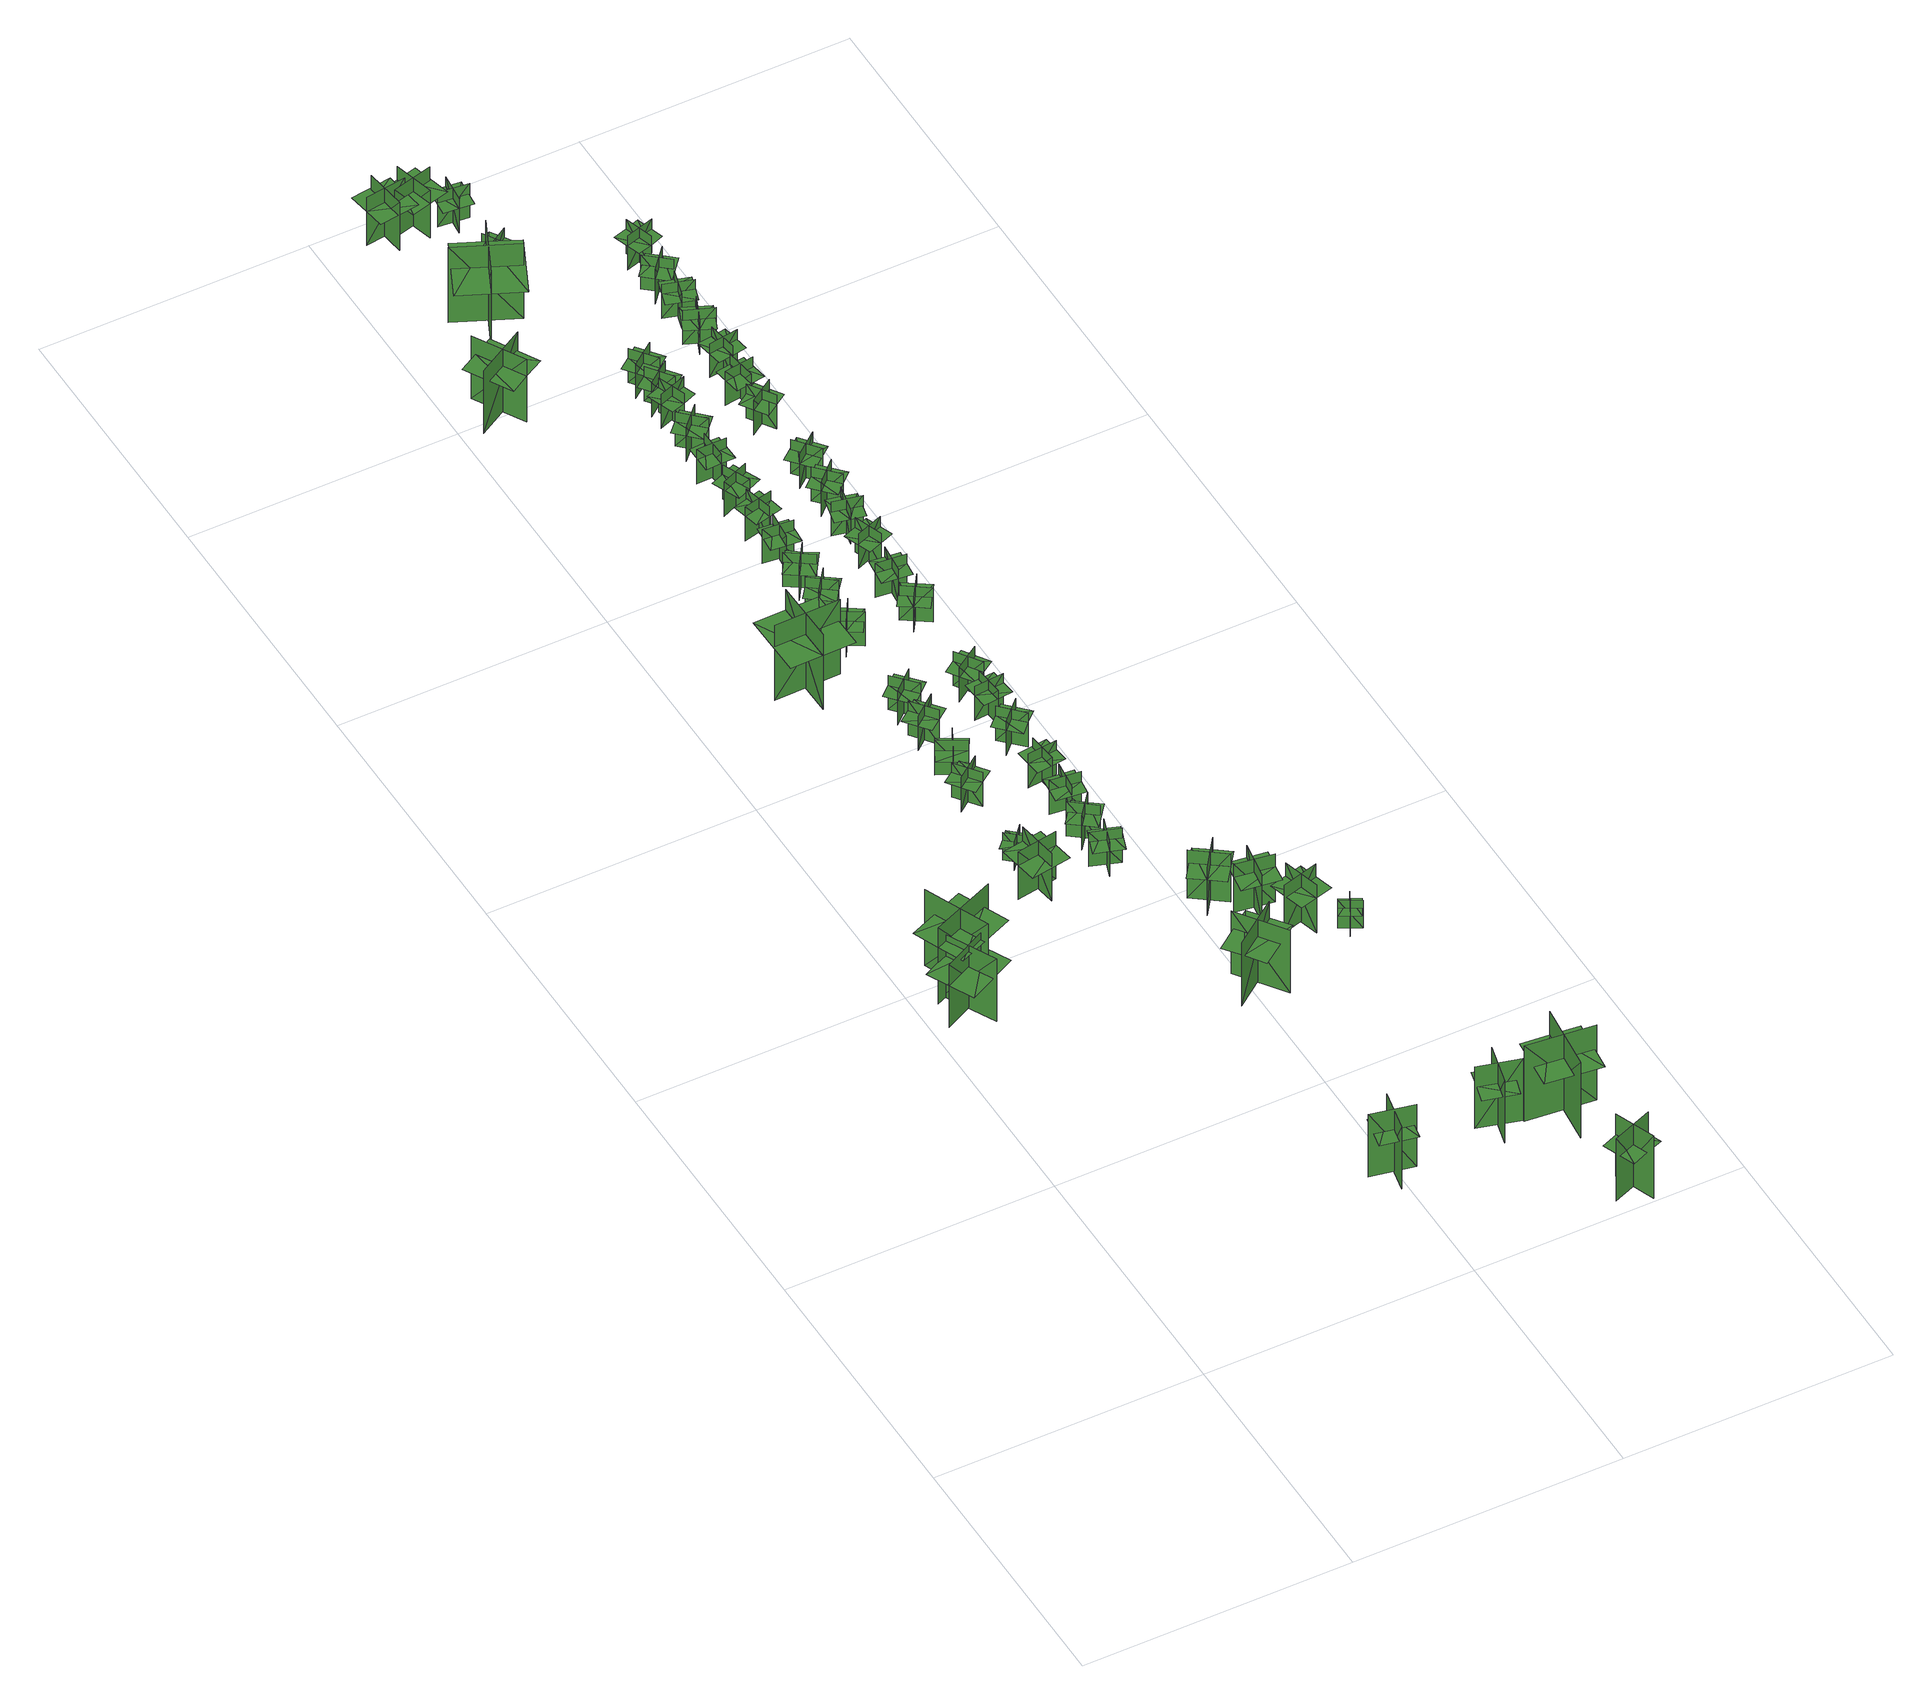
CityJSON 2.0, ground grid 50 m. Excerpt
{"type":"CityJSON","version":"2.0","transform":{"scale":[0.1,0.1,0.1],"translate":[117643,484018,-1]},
"CityObjects":{
"tree1":{"type":"SolitaryVegetationObject","geometry":[{"type":"MultiSurface","lod":"1","boundaries":[[[0,1,2]],[[0,2,3]],[[4,5,6]],[[4,6,7]],[[8,9,10]],[[8,10,11]],[[8,9,12]],[[8,12,13]]]}]},
"tree2":{"type":"SolitaryVegetationObject","geometry":[{"type":"MultiSurface","lod":"1","boundaries":[[[14,15,16]],[[14,16,17]],[[18,19,20]],[[18,20,21]],[[22,23,24]],[[22,24,25]],[[22,26,27]],[[22,27,23]]]}]},
"tree3":{"type":"SolitaryVegetationObject","geometry":[{"type":"MultiSurface","lod":"1","boundaries":[[[28,29,30]],[[28,30,31]],[[32,33,34]],[[32,34,35]],[[36,37,38]],[[36,38,39]],[[36,39,40]],[[36,40,41]]]}]},
"tree4":{"type":"SolitaryVegetationObject","geometry":[{"type":"MultiSurface","lod":"1","boundaries":[[[42,43,44]],[[42,44,45]],[[46,47,48]],[[46,48,49]],[[50,51,52]],[[50,52,53]],[[50,53,54]],[[50,54,55]]]}]},
"tree5":{"type":"SolitaryVegetationObject","geometry":[{"type":"MultiSurface","lod":"1","boundaries":[[[56,57,58]],[[56,58,59]],[[60,61,62]],[[60,62,63]],[[64,65,66]],[[64,66,67]],[[64,67,68]],[[64,68,69]]]}]},
"tree6":{"type":"SolitaryVegetationObject","geometry":[{"type":"MultiSurface","lod":"1","boundaries":[[[70,71,72]],[[70,72,73]],[[74,75,76]],[[74,76,77]],[[78,79,80]],[[78,80,81]],[[78,81,82]],[[78,82,83]]]}]},
"tree7":{"type":"SolitaryVegetationObject","geometry":[{"type":"MultiSurface","lod":"1","boundaries":[[[84,85,86]],[[84,86,87]],[[88,89,90]],[[88,90,91]],[[92,93,94]],[[92,94,95]],[[92,95,96]],[[92,96,97]]]}]},
"tree8":{"type":"SolitaryVegetationObject","geometry":[{"type":"MultiSurface","lod":"1","boundaries":[[[98,99,100]],[[98,100,101]],[[102,103,104]],[[102,104,105]],[[106,107,108]],[[106,108,109]],[[106,109,110]],[[106,110,111]]]}]},
"tree9":{"type":"SolitaryVegetationObject","geometry":[{"type":"MultiSurface","lod":"1","boundaries":[[[112,113,114]],[[112,114,115]],[[116,117,118]],[[116,118,119]],[[120,121,122]],[[120,122,123]],[[120,124,125]],[[120,125,121]]]}]},
"tree10":{"type":"SolitaryVegetationObject","geometry":[{"type":"MultiSurface","lod":"1","boundaries":[[[126,127,128]],[[126,128,129]],[[130,131,132]],[[130,132,133]],[[134,135,136]],[[134,136,137]],[[134,137,138]],[[134,138,139]]]}]},
"tree11":{"type":"SolitaryVegetationObject","geometry":[{"type":"MultiSurface","lod":"1","boundaries":[[[140,141,142]],[[140,142,143]],[[144,145,146]],[[144,146,147]],[[148,149,150]],[[148,150,151]],[[148,151,152]],[[148,152,153]]]}]},
"tree12":{"type":"SolitaryVegetationObject","geometry":[{"type":"MultiSurface","lod":"1","boundaries":[[[154,155,156]],[[154,156,157]],[[158,159,160]],[[158,160,161]],[[162,163,164]],[[162,164,165]],[[162,165,166]],[[162,166,167]]]}]},
"tree13":{"type":"SolitaryVegetationObject","geometry":[{"type":"MultiSurface","lod":"1","boundaries":[[[168,169,170]],[[168,170,171]],[[172,173,174]],[[172,174,175]],[[176,177,178]],[[176,178,179]],[[176,179,180]],[[176,180,181]]]}]},
"tree14":{"type":"SolitaryVegetationObject","geometry":[{"type":"MultiSurface","lod":"1","boundaries":[[[182,183,184]],[[182,184,185]],[[186,187,188]],[[186,188,189]],[[190,191,192]],[[190,192,193]],[[190,193,194]],[[190,194,195]]]}]},
"tree15":{"type":"SolitaryVegetationObject","geometry":[{"type":"MultiSurface","lod":"1","boundaries":[[[196,197,198]],[[196,198,199]],[[200,201,202]],[[200,202,203]],[[204,205,206]],[[204,206,207]],[[204,207,208]],[[204,208,209]]]}]},
"tree16":{"type":"SolitaryVegetationObject","geometry":[{"type":"MultiSurface","lod":"1","boundaries":[[[210,211,212]],[[210,212,213]],[[214,215,216]],[[214,216,217]],[[218,219,220]],[[218,220,221]],[[218,221,222]],[[218,222,223]]]}]},
"tree17":{"type":"SolitaryVegetationObject","geometry":[{"type":"MultiSurface","lod":"1","boundaries":[[[224,225,226]],[[224,226,227]],[[228,229,230]],[[228,230,231]],[[232,233,234]],[[232,234,235]],[[232,235,236]],[[232,236,237]]]}]},
"tree18":{"type":"SolitaryVegetationObject","geometry":[{"type":"MultiSurface","lod":"1","boundaries":[[[238,239,240]],[[238,240,241]],[[242,243,244]],[[242,244,245]],[[246,247,248]],[[246,248,249]],[[246,249,250]],[[246,250,251]]]}]},
"tree19":{"type":"SolitaryVegetationObject","geometry":[{"type":"MultiSurface","lod":"1","boundaries":[[[252,253,254]],[[252,254,255]],[[256,257,258]],[[256,258,259]],[[260,261,262]],[[260,262,263]],[[260,264,265]],[[260,265,261]]]}]},
"tree20":{"type":"SolitaryVegetationObject","geometry":[{"type":"MultiSurface","lod":"1","boundaries":[[[266,267,268]],[[266,268,269]],[[270,271,272]],[[270,272,273]],[[274,275,276]],[[274,276,277]],[[274,277,278]],[[274,278,279]]]}]},
"tree21":{"type":"SolitaryVegetationObject","geometry":[{"type":"MultiSurface","lod":"1","boundaries":[[[280,281,282]],[[280,282,283]],[[284,285,286]],[[284,286,287]],[[288,289,290]],[[288,290,291]],[[288,291,292]],[[288,292,293]]]}]},
"tree22":{"type":"SolitaryVegetationObject","geometry":[{"type":"MultiSurface","lod":"1","boundaries":[[[294,295,296]],[[294,296,297]],[[298,299,300]],[[298,300,301]],[[302,303,304]],[[302,304,305]],[[302,305,306]],[[302,306,307]]]}]},
"tree23":{"type":"SolitaryVegetationObject","geometry":[{"type":"MultiSurface","lod":"1","boundaries":[[[308,309,310]],[[308,310,311]],[[312,313,314]],[[312,314,315]],[[316,317,318]],[[316,318,319]],[[316,319,320]],[[316,320,321]]]}]},
"tree24":{"type":"SolitaryVegetationObject","geometry":[{"type":"MultiSurface","lod":"1","boundaries":[[[322,323,324]],[[322,324,325]],[[326,327,328]],[[326,328,329]],[[330,331,332]],[[330,332,333]],[[330,333,334]],[[330,334,335]]]}]},
"tree25":{"type":"SolitaryVegetationObject","geometry":[{"type":"MultiSurface","lod":"1","boundaries":[[[336,337,338]],[[336,338,339]],[[340,341,342]],[[340,342,343]],[[344,345,346]],[[344,346,347]],[[344,347,348]],[[344,348,349]]]}]},
"tree26":{"type":"SolitaryVegetationObject","geometry":[{"type":"MultiSurface","lod":"1","boundaries":[[[350,351,352]],[[350,352,353]],[[354,355,356]],[[354,356,357]],[[358,359,360]],[[358,360,361]],[[358,361,362]],[[358,362,363]]]}]},
"tree27":{"type":"SolitaryVegetationObject","geometry":[{"type":"MultiSurface","lod":"1","boundaries":[[[364,365,366]],[[364,366,367]],[[368,369,370]],[[368,370,371]],[[372,373,374]],[[372,374,375]],[[372,375,376]],[[372,376,377]]]}]},
"tree28":{"type":"SolitaryVegetationObject","geometry":[{"type":"MultiSurface","lod":"1","boundaries":[[[378,379,380]],[[378,380,381]],[[382,383,384]],[[382,384,385]],[[386,387,388]],[[386,388,389]],[[386,389,390]],[[386,390,391]]]}]},
"tree29":{"type":"SolitaryVegetationObject","geometry":[{"type":"MultiSurface","lod":"1","boundaries":[[[392,393,394]],[[392,394,395]],[[396,397,398]],[[396,398,399]],[[400,401,402]],[[400,402,403]],[[400,403,404]],[[400,404,405]]]}]},
"tree30":{"type":"SolitaryVegetationObject","geometry":[{"type":"MultiSurface","lod":"1","boundaries":[[[406,407,408]],[[406,408,409]],[[410,411,412]],[[410,412,413]],[[414,415,416]],[[414,416,417]],[[414,417,418]],[[414,418,419]]]}]},
"tree31":{"type":"SolitaryVegetationObject","geometry":[{"type":"MultiSurface","lod":"1","boundaries":[[[420,421,422]],[[420,422,423]],[[424,425,426]],[[424,426,427]],[[428,429,430]],[[428,430,431]],[[428,431,432]],[[428,432,433]]]}]},
"tree32":{"type":"SolitaryVegetationObject","geometry":[{"type":"MultiSurface","lod":"1","boundaries":[[[434,435,436]],[[434,436,437]],[[438,439,440]],[[438,440,441]],[[442,443,444]],[[442,444,445]],[[442,445,446]],[[442,446,447]]]}]},
"tree33":{"type":"SolitaryVegetationObject","geometry":[{"type":"MultiSurface","lod":"1","boundaries":[[[448,449,450]],[[448,450,451]],[[452,453,454]],[[452,454,455]],[[456,457,458]],[[456,458,459]],[[456,459,460]],[[456,460,461]]]}]},
"tree34":{"type":"SolitaryVegetationObject","geometry":[{"type":"MultiSurface","lod":"1","boundaries":[[[462,463,464]],[[462,464,465]],[[466,467,468]],[[466,468,469]],[[470,471,472]],[[470,472,473]],[[470,473,474]],[[470,474,475]]]}]},
"tree35":{"type":"SolitaryVegetationObject","geometry":[{"type":"MultiSurface","lod":"1","boundaries":[[[476,477,478]],[[476,478,479]],[[480,481,482]],[[480,482,483]],[[484,485,486]],[[484,486,487]],[[484,487,488]],[[484,488,489]]]}]},
"tree36":{"type":"SolitaryVegetationObject","geometry":[{"type":"MultiSurface","lod":"1","boundaries":[[[490,491,492]],[[490,492,493]],[[494,495,496]],[[494,496,497]],[[498,499,500]],[[498,500,501]],[[498,501,502]],[[498,502,503]]]}]},
"tree37":{"type":"SolitaryVegetationObject","geometry":[{"type":"MultiSurface","lod":"1","boundaries":[[[504,505,506]],[[504,506,507]],[[508,509,510]],[[508,510,511]],[[512,513,514]],[[512,514,515]],[[512,515,516]],[[512,516,517]]]}]},
"tree38":{"type":"SolitaryVegetationObject","geometry":[{"type":"MultiSurface","lod":"1","boundaries":[[[518,519,520]],[[518,520,521]],[[522,523,524]],[[522,524,525]],[[526,527,528]],[[526,528,529]],[[526,529,530]],[[526,530,531]]]}]},
"tree39":{"type":"SolitaryVegetationObject","geometry":[{"type":"MultiSurface","lod":"1","boundaries":[[[532,533,534]],[[532,534,535]],[[536,537,538]],[[536,538,539]],[[540,541,542]],[[540,542,543]],[[540,543,544]],[[540,544,545]]]}]},
"tree40":{"type":"SolitaryVegetationObject","geometry":[{"type":"MultiSurface","lod":"1","boundaries":[[[546,547,548]],[[546,548,549]],[[550,551,552]],[[550,552,553]],[[554,555,556]],[[554,556,557]],[[554,557,558]],[[554,558,559]]]}]},
"tree41":{"type":"SolitaryVegetationObject","geometry":[{"type":"MultiSurface","lod":"1","boundaries":[[[560,561,562]],[[560,562,563]],[[564,565,566]],[[564,566,567]],[[568,569,570]],[[568,570,571]],[[568,571,572]],[[568,572,573]]]}]},
"tree42":{"type":"SolitaryVegetationObject","geometry":[{"type":"MultiSurface","lod":"1","boundaries":[[[574,575,576]],[[574,576,577]],[[578,579,580]],[[578,580,581]],[[582,583,584]],[[582,584,585]],[[582,585,586]],[[582,586,587]]]}]},
"tree43":{"type":"SolitaryVegetationObject","geometry":[{"type":"MultiSurface","lod":"1","boundaries":[[[588,589,590]],[[588,590,591]],[[592,593,594]],[[592,594,595]],[[596,597,598]],[[596,598,599]],[[596,599,600]],[[596,600,601]]]}]},
"tree44":{"type":"SolitaryVegetationObject","geometry":[{"type":"MultiSurface","lod":"1","boundaries":[[[602,603,604]],[[602,604,605]],[[606,607,608]],[[606,608,609]],[[610,611,612]],[[610,612,613]],[[610,613,614]],[[610,614,615]]]}]},
"tree45":{"type":"SolitaryVegetationObject","geometry":[{"type":"MultiSurface","lod":"1","boundaries":[[[616,617,618]],[[616,618,619]],[[620,621,622]],[[620,622,623]],[[624,625,626]],[[624,626,627]],[[624,627,628]],[[624,628,629]]]}]},
"tree46":{"type":"SolitaryVegetationObject","geometry":[{"type":"MultiSurface","lod":"1","boundaries":[[[630,631,632]],[[630,632,633]],[[634,635,636]],[[634,636,637]],[[638,639,640]],[[638,640,641]],[[638,641,642]],[[638,642,643]]]}]},
"tree47":{"type":"SolitaryVegetationObject","geometry":[{"type":"MultiSurface","lod":"1","boundaries":[[[644,645,646]],[[644,646,647]],[[648,649,650]],[[648,650,651]],[[652,653,654]],[[652,654,655]],[[652,655,656]],[[652,656,657]]]}]},
"tree48":{"type":"SolitaryVegetationObject","geometry":[{"type":"MultiSurface","lod":"1","boundaries":[[[658,659,660]],[[658,660,661]],[[662,663,664]],[[662,664,665]],[[666,667,668]],[[666,668,669]],[[666,669,670]],[[666,670,671]]]}]},
"tree49":{"type":"SolitaryVegetationObject","geometry":[{"type":"MultiSurface","lod":"1","boundaries":[[[672,673,674]],[[672,674,675]],[[676,677,678]],[[676,678,679]],[[680,681,682]],[[680,682,683]],[[680,683,684]],[[680,684,685]]]}]},
"tree50":{"type":"SolitaryVegetationObject","geometry":[{"type":"MultiSurface","lod":"1","boundaries":[[[686,687,688]],[[686,688,689]],[[690,691,692]],[[690,692,693]],[[694,695,696]],[[694,696,697]],[[694,697,698]],[[694,698,699]]]}]},
"tree51":{"type":"SolitaryVegetationObject","geometry":[{"type":"MultiSurface","lod":"1","boundaries":[[[700,701,702]],[[700,702,703]],[[704,705,706]],[[704,706,707]],[[708,709,710]],[[708,710,711]],[[708,711,712]],[[708,712,713]]]}]},
"tree52":{"type":"SolitaryVegetationObject","geometry":[{"type":"MultiSurface","lod":"1","boundaries":[[[714,715,716]],[[714,716,717]],[[718,719,720]],[[718,720,721]],[[722,723,724]],[[722,724,725]],[[722,725,726]],[[722,726,727]]]}]},
"tree53":{"type":"SolitaryVegetationObject","geometry":[{"type":"MultiSurface","lod":"1","boundaries":[[[728,729,730]],[[728,730,731]],[[732,733,734]],[[732,734,735]],[[736,737,738]],[[736,738,739]],[[736,739,740]],[[736,740,741]]]}]},
"tree54":{"type":"SolitaryVegetationObject","geometry":[{"type":"MultiSurface","lod":"1","boundaries":[[[742,743,744]],[[742,744,745]],[[746,747,748]],[[746,748,749]],[[750,751,752]],[[750,752,753]],[[750,753,754]],[[750,754,755]]]}]},
"tree55":{"type":"SolitaryVegetationObject","geometry":[{"type":"MultiSurface","lod":"1","boundaries":[[[756,757,758]],[[756,758,759]],[[760,761,762]],[[760,762,763]],[[764,765,766]],[[764,766,767]],[[764,767,768]],[[764,768,769]]]}]}
},
"vertices":[
[124,953,5],[29,906,5],[29,906,146],[124,953,146],[55,976,5],[103,881,5],[103,881,146],[55,976,146],[122,956,99],[28,909,99],[51,861,99],[146,909,99],[9,947,99],[103,994,99],
[160,1013,5],[40,962,5],[40,962,177],[160,1013,177],[64,1051,5],[115,931,5],[115,931,177],[64,1051,177],[150,1009,133],[40,962,133],[60,915,133],[170,962,133],[130,1056,133],[20,1010,133],
[534,254,8],[454,271,8],[454,271,148],[534,254,148],[504,299,8],[504,299,148],[488,220,148],[488,220,8],[504,296,103],[470,303,103],[457,239,103],[491,233,103],[524,226,103],[537,290,103],
[312,1075,15],[300,1151,15],[300,1151,122],[312,1075,122],[342,1116,15],[266,1104,15],[266,1104,122],[342,1116,122],[342,1116,92],[336,1155,92],[260,1143,92],[266,1104,92],[272,1066,92],[348,1078,92],
[292,1165,16],[321,1199,16],[321,1199,78],[292,1165,78],[321,1167,16],[288,1196,16],[288,1196,78],[321,1167,78],[321,1167,61],[336,1184,61],[303,1213,61],[288,1196,61],[273,1180,61],[307,1150,61],
[283,1325,17],[327,1358,17],[327,1358,94],[283,1325,94],[319,1319,17],[286,1363,17],[286,1363,94],[319,1319,94],[319,1319,73],[342,1335,73],[309,1380,73],[286,1363,73],[264,1347,73],[297,1303,73],
[146,1702,13],[268,1704,13],[268,1704,182],[146,1702,182],[204,1645,13],[202,1767,13],[202,1767,182],[204,1645,182],[204,1645,135],[265,1646,135],[263,1768,135],[202,1767,135],[141,1766,135],[143,1644,135],
[301,1386,15],[327,1435,15],[327,1435,92],[301,1386,92],[336,1397,15],[288,1423,15],[288,1423,92],[336,1397,92],[336,1397,70],[350,1421,70],[301,1447,70],[288,1423,70],[275,1399,70],[323,1373,70],
[465,715,12],[551,778,12],[551,778,153],[465,715,153],[548,703,12],[486,789,12],[486,789,153],[548,703,153],[473,721,116],[551,778,116],[526,812,116],[448,754,116],[497,687,116],[576,744,116],
[455,1097,16],[403,1115,16],[403,1115,93],[455,1097,93],[439,1130,16],[421,1078,16],[421,1078,93],[439,1130,93],[439,1130,72],[413,1139,72],[395,1087,72],[421,1078,72],[447,1069,72],[465,1121,72],
[291,1485,16],[335,1520,16],[335,1520,93],[291,1485,93],[328,1481,16],[294,1524,16],[294,1524,93],[328,1481,93],[328,1481,72],[350,1498,72],[315,1541,72],[294,1524,72],[272,1507,72],[306,1464,72],
[704,310,11],[684,231,11],[684,231,150],[704,310,150],[658,283,11],[658,283,150],[736,262,150],[736,262,11],[661,282,105],[652,249,105],[715,233,105],[724,265,105],[732,298,105],[669,315,105],
[449,1160,17],[405,1194,17],[405,1194,94],[449,1160,94],[445,1196,17],[411,1153,17],[411,1153,94],[445,1196,94],[445,1196,72],[423,1213,72],[389,1169,72],[411,1153,72],[433,1136,72],[467,1180,72],
[331,1588,17],[290,1552,17],[290,1552,94],[331,1588,94],[294,1591,17],[331,1549,17],[331,1549,94],[294,1591,94],[294,1591,72],[274,1572,72],[310,1531,72],[331,1549,72],[352,1568,72],[315,1609,72],
[431,1223,16],[437,1278,16],[437,1278,93],[431,1223,93],[460,1245,16],[405,1252,16],[405,1252,93],[460,1245,93],[460,1245,71],[463,1273,71],[408,1279,71],[405,1252,71],[402,1224,71],[457,1218,71],
[506,973,17],[564,931,17],[564,931,125],[506,973,125],[515,921,17],[557,979,17],[557,979,125],[515,921,125],[515,921,97],[542,901,97],[585,959,97],[557,979,97],[529,999,97],[487,941,97],
[429,1351,16],[435,1296,16],[435,1296,93],[429,1351,93],[405,1322,16],[460,1328,16],[460,1328,93],[405,1322,93],[405,1322,72],[408,1295,72],[463,1301,72],[460,1328,72],[457,1356,72],[402,1350,72],
[854,57,9],[778,27,9],[778,27,149],[854,57,149],[805,78,9],[805,78,149],[834,3,149],[834,3,9],[806,76,104],[774,63,104],[798,2,104],[829,15,104],[861,27,104],[838,88,104],
[55,2555,13],[107,2463,13],[107,2463,154],[55,2555,154],[33,2474,13],[125,2526,13],[125,2526,154],[33,2474,154],[59,2547,117],[107,2463,117],[144,2483,117],[96,2568,117],[23,2527,117],[71,2442,117],
[285,1767,17],[333,1738,17],[333,1738,94],[285,1767,94],[294,1731,17],[323,1779,17],[323,1779,94],[294,1731,94],[294,1731,73],[318,1717,73],[346,1764,73],[323,1779,73],[299,1793,73],[270,1746,73],
[449,1444,17],[410,1405,17],[410,1405,94],[449,1444,94],[412,1444,17],[451,1405,17],[451,1405,94],[412,1444,94],[412,1444,73],[392,1425,73],[431,1385,73],[451,1405,73],[471,1424,73],[432,1464,73],
[323,1861,17],[290,1817,17],[290,1817,94],[323,1861,94],[287,1856,17],[331,1823,17],[331,1823,94],[287,1856,94],[287,1856,72],[270,1834,72],[315,1801,72],[331,1823,72],[348,1845,72],[303,1878,72],
[585,865,17],[596,936,17],[596,936,125],[585,865,125],[627,896,17],[556,907,17],[556,907,125],[627,896,125],[627,896,97],[632,931,97],[561,941,97],[556,907,97],[551,873,97],[622,862,97],
[865,249,7],[738,263,7],[738,263,177],[865,249,177],[813,313,7],[813,313,177],[800,185,177],[800,185,7],[813,313,124],[760,318,124],[750,217,124],[803,211,124],[856,205,124],[867,307,124],
[329,1893,17],[283,1924,17],[283,1924,94],[329,1893,94],[322,1929,17],[291,1883,17],[291,1883,94],[322,1929,94],[322,1929,73],[299,1945,73],[268,1898,73],[291,1883,73],[314,1868,73],[345,1914,73],
[429,1530,16],[434,1475,16],[434,1475,93],[429,1530,93],[405,1502,16],[460,1506,16],[460,1506,93],[405,1502,93],[405,1502,72],[407,1474,72],[463,1479,72],[460,1506,72],[458,1534,72],[403,1530,72],
[605,826,16],[674,845,16],[674,845,124],[605,826,124],[651,801,16],[632,870,16],[632,870,124],[651,801,124],[651,801,95],[684,810,95],[665,879,95],[632,870,95],[599,861,95],[618,792,95],
[450,1583,16],[404,1552,16],[404,1552,93],[450,1583,93],[414,1590,16],[445,1544,16],[445,1544,93],[414,1590,93],[414,1590,71],[391,1574,71],[422,1529,71],[445,1544,71],[468,1559,71],[437,1605,71],
[335,1981,17],[280,1987,17],[280,1987,94],[335,1981,94],[312,2010,17],[306,1955,17],[306,1955,94],[312,2010,94],[312,2010,72],[284,2012,72],[279,1957,72],[306,1955,72],[334,1952,72],[339,2007,72],
[316,2030,15],[304,2084,15],[304,2084,92],[316,2030,92],[336,2061,15],[282,2048,15],[282,2048,92],[336,2061,92],[336,2061,71],[330,2088,71],[276,2075,71],[282,2048,71],[288,2021,71],[342,2034,71],
[721,772,19],[685,792,19],[685,792,81],[721,772,81],[712,801,19],[693,765,19],[693,765,81],[712,801,81],[712,801,65],[695,810,65],[675,774,65],[693,765,65],[710,756,65],[730,791,65],
[331,2137,15],[280,2115,15],[280,2115,92],[331,2137,92],[297,2151,15],[319,2100,15],[319,2100,92],[297,2151,92],[297,2151,71],[272,2140,71],[293,2089,71],[319,2100,71],[344,2111,71],[323,2162,71],
[411,1766,16],[457,1735,16],[457,1735,93],[411,1766,93],[418,1730,16],[449,1776,16],[449,1776,93],[418,1730,93],[418,1730,72],[441,1714,72],[472,1760,72],[449,1776,72],[426,1791,72],[395,1745,72],
[331,2201,18],[276,2200,18],[276,2200,95],[331,2201,95],[305,2227,18],[306,2172,18],[306,2172,95],[305,2227,95],[305,2227,73],[277,2226,73],[278,2171,73],[306,2172,73],[333,2172,73],[332,2227,73],
[218,2675,15],[107,2726,15],[107,2726,184],[218,2675,184],[190,2752,15],[139,2641,15],[139,2641,184],[190,2752,184],[190,2752,136],[135,2777,136],[84,2666,136],[139,2641,136],[195,2616,136],[245,2726,136],
[429,1802,15],[435,1857,15],[435,1857,92],[429,1802,92],[458,1825,15],[403,1831,15],[403,1831,92],[458,1825,92],[458,1825,71],[461,1853,71],[406,1859,71],[403,1831,71],[400,1804,71],[455,1798,71],
[325,2295,16],[287,2255,16],[287,2255,93],[325,2295,93],[289,2295,16],[329,2256,16],[329,2256,93],[289,2295,93],[289,2295,72],[269,2275,72],[309,2236,72],[329,2256,72],[348,2276,72],[308,2315,72],
[107,2985,18],[117,2908,18],[117,2908,126],[107,2985,126],[76,2944,18],[152,2954,18],[152,2954,126],[76,2944,126],[76,2944,95],[81,2906,95],[157,2916,95],[152,2954,95],[147,2993,95],[70,2983,95],
[411,1902,17],[462,1921,17],[462,1921,94],[411,1902,94],[444,1886,17],[425,1938,17],[425,1938,94],[444,1886,94],[444,1886,72],[470,1896,72],[451,1948,72],[425,1938,72],[399,1928,72],[418,1876,72],
[289,2342,16],[341,2361,16],[341,2361,93],[289,2342,93],[322,2326,16],[304,2378,16],[304,2378,93],[322,2326,93],[322,2326,71],[348,2336,71],[330,2388,71],[304,2378,71],[278,2369,71],[296,2317,71],
[408,1989,17],[461,1977,17],[461,1977,94],[408,1989,94],[427,1958,17],[439,2012,17],[439,2012,94],[427,1958,94],[427,1958,72],[454,1952,72],[466,2006,72],[439,2012,72],[412,2018,72],[400,1964,72],
[332,2407,16],[288,2373,16],[288,2373,93],[332,2407,93],[296,2412,16],[329,2368,16],[329,2368,93],[296,2412,93],[296,2412,71],[274,2395,71],[308,2351,71],[329,2368,71],[351,2385,71],[318,2429,71],
[330,2456,17],[286,2422,17],[286,2422,94],[330,2456,94],[293,2461,17],[327,2417,17],[327,2417,94],[293,2461,94],[293,2461,72],[271,2444,72],[305,2400,72],[327,2417,72],[349,2434,72],[315,2478,72],
[200,2958,17],[125,2938,17],[125,2938,125],[200,2958,125],[155,2984,17],[175,2910,17],[175,2910,125],[155,2984,125],[155,2984,95],[118,2975,95],[138,2900,95],[175,2910,95],[213,2920,95],[193,2994,95],
[456,2075,17],[416,2037,17],[416,2037,94],[456,2075,94],[419,2076,17],[457,2036,17],[457,2036,94],[419,2076,94],[419,2076,73],[399,2057,73],[437,2017,73],[457,2036,73],[477,2055,73],[439,2096,73],
[215,2810,17],[244,2763,17],[244,2763,94],[215,2810,94],[206,2774,17],[253,2803,17],[253,2803,94],[206,2774,94],[206,2774,73],[221,2750,73],[268,2779,73],[253,2803,73],[238,2826,73],[191,2797,73],
[422,2149,16],[457,2106,16],[457,2106,93],[422,2149,93],[418,2112,16],[461,2147,16],[461,2147,93],[418,2112,93],[418,2112,71],[435,2090,71],[478,2125,71],[461,2147,71],[443,2168,71],[400,2133,71],
[199,2928,16],[254,2922,16],[254,2922,93],[199,2928,93],[222,2899,16],[228,2954,16],[228,2954,93],[222,2899,93],[222,2899,71],[249,2896,71],[255,2951,71],[228,2954,71],[200,2957,71],[194,2902,71],
[452,2251,16],[421,2297,16],[421,2297,93],[452,2251,93],[459,2288,16],[413,2257,16],[413,2257,93],[459,2288,93],[459,2288,72],[444,2311,72],[398,2280,72],[413,2257,72],[428,2234,72],[474,2265,72],
[460,2346,17],[405,2338,17],[405,2338,94],[460,2346,94],[431,2368,17],[439,2313,17],[439,2313,94],[431,2368,94],[431,2368,72],[403,2364,72],[411,2309,72],[439,2313,72],[466,2317,72],[458,2372,72],
[414,2406,18],[469,2414,18],[469,2414,94],[414,2406,94],[444,2384,18],[436,2439,18],[436,2439,94],[444,2384,94],[444,2384,73],[471,2388,73],[463,2443,73],[436,2439,73],[408,2435,73],[417,2380,73],
[413,2496,17],[464,2475,17],[464,2475,94],[413,2496,94],[426,2462,17],[448,2513,17],[448,2513,94],[426,2462,94],[426,2462,72],[452,2451,72],[473,2502,72],[448,2513,72],[422,2524,72],[401,2473,72],
[446,2583,17],[430,2530,17],[430,2530,94],[446,2583,94],[413,2565,17],[466,2549,17],[466,2549,94],[413,2565,94],[413,2565,73],[405,2539,73],[458,2523,73],[466,2549,73],[474,2576,73],[421,2592,73],
[459,2608,15],[417,2643,15],[417,2643,92],[459,2608,92],[457,2644,15],[421,2602,15],[421,2602,92],[457,2644,92],[457,2644,71],[436,2662,71],[400,2620,71],[421,2602,71],[442,2584,71],[478,2626,71],
[420,2692,15],[473,2708,15],[473,2708,92],[420,2692,92],[453,2674,15],[436,2727,15],[436,2727,92],[453,2674,92],[453,2674,71],[479,2683,71],[463,2736,71],[436,2727,71],[410,2719,71],[427,2666,71]
]}
